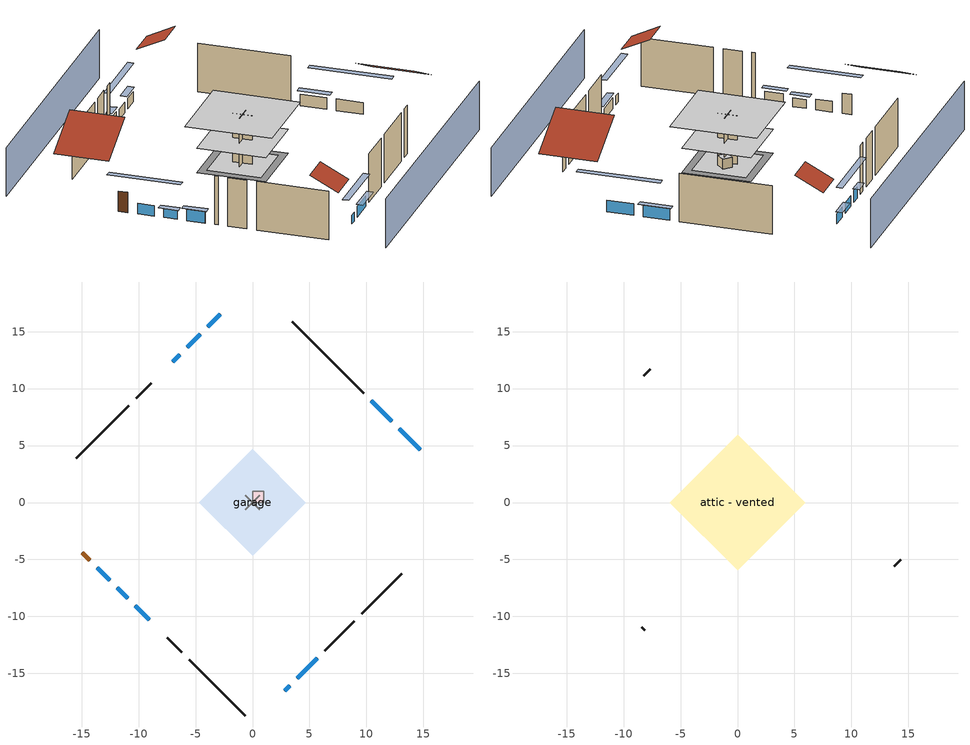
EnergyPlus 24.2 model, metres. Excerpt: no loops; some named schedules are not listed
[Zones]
conditioned space
 floor to garage (Floor1 construction): -3.66,0 0,3.66 3.66,0 0,-3.66 z0
 floor adiabatic (AdiabaticFloorConstruction): -4.67,0 0,4.67 4.67,0 0,-4.67 z2.44
 floor foundation (Slab2 construction): -4.67,0 0,4.67 4.67,0 0,-4.67 z0
 wall outside (AdiabaticWallConstruction 1): -14.95,-4.41 -14.3,-5.06 z0:2.03
 wall outside (AdiabaticWallConstruction): 14.71,4.65 12.9,6.46 / 12.24,7.12 10.43,8.93 / -10.3,-9.06 -9.06,-10.3 z0:1.16; -2.82,16.54 -3.94,15.42 / -4.6,14.76 -5.72,13.64 z0:1.04; 2.82,-16.54 3.28,-16.08 / -11.87,-7.49 -10.95,-8.4 z0:0.89; 3.94,-15.42 5.69,-13.67 z0:1.1; -13.65,-5.71 -12.52,-6.83 z0:1.07; -6.38,12.98 -7.01,12.35 z0:1.19
 wall outside (Wall3 construction): 9.78,9.58 3.47,15.89 z0:4.88
 wall outside (Wall4 construction): 9.59,-9.77 13.09,-6.27 z0:4.88
 wall outside (Wall7 construction): -5.55,-13.8 -0.66,-18.7 z0:4.88
 wall outside (Wall8 construction): -10.85,8.51 -15.49,3.87 z0:4.88
 wall to garage (Wall5 construction): -0.65,0.65 0.65,-0.65 z0:4.88
 wall to garage (Wall6 construction): -0.65,-0.65 0.65,0.65 z0:4.88
 window (WindowConstruction): 14.71,4.65 12.9,6.46 z0:1.16
 window (WindowConstruction 9): -2.82,16.54 -3.94,15.42 z0:1.04
 window (WindowConstruction 1): 12.24,7.12 10.43,8.93 z0:1.16
 window (WindowConstruction 2): 2.82,-16.54 3.28,-16.08 z0:0.88
 window (WindowConstruction 3): 3.94,-15.42 5.69,-13.67 z0:1.1
 window (WindowConstruction 4): -13.65,-5.71 -12.53,-6.83 z0:1.07
 window (WindowConstruction 5): -11.87,-7.49 -10.95,-8.4 z0:0.88
 window (WindowConstruction 6): -10.3,-9.06 -9.06,-10.3 z0:1.16
 window (WindowConstruction 7): -4.6,14.76 -5.72,13.64 z0:1.04
 window (WindowConstruction 8): -6.38,12.98 -7.01,12.35 z0:1.19
 door (Door): -14.95,-4.41 -14.3,-5.05 z0:2.03
 ceiling adiabatic (AdiabaticFloorConstruction): 0,-4.67 4.67,0 0,4.67 -4.67,0 z2.44
furnace airloop ret air zone
 floor adiabatic (AdiabaticConst): 0,0 0,1 1,1 1,0 z0
 wall adiabatic (AdiabaticConst): 0,1 0,0 1,0 1,1 0,1 z0:1
 ceiling adiabatic (AdiabaticConst): 1,0 1,1 0,1 0,0 z1
garage
 floor foundation (Slab1 construction): -3.66,0 0,3.66 3.66,0 0,-3.66 z0
 wall outside (Wall1 construction): 6.35,-13.01 8.93,-10.42 z0:4.88
 wall outside (Wall12 construction): -8.9,10.46 -10.19,9.17 z0:4.88
 wall outside (Wall2 construction): -7.5,-11.85 -6.21,-13.15 z0:4.88
attic - vented
 floor to conditioned space (Floor2 construction Reversed): -5.93,0 0,5.93 5.93,0 0,-5.93 z4.88
 wall outside (Wall10 construction): -7.67,11.69 -8.24,11.12 z0:4.88
 wall outside (Wall11 construction): -8.4,-10.95 -8.16,-11.2 z0:4.88
 wall outside (Wall9 construction): 13.75,-5.61 14.32,-5.03 z0:4.88
 roof outside (Roof1 construction): 15.37,3.99,4.88 11.79,0.42,7.4 15.79,-3.57,7.4 19.36,0,4.88
 roof outside (Roof2 construction): 2.16,-17.2,4.88 0.23,-15.26,6.24 -1.93,-17.42,6.24 0,-19.36,4.88
 roof outside (Roof3 construction): -2.16,17.2,4.88 -0.23,15.26,6.24 1.93,17.42,6.24 0,19.36,4.88
 roof outside (Roof4 construction): -15.61,-3.75,4.88 -12.25,-0.4,7.25 -16,3.36,7.25 -19.36,0,4.88
shading: 3.23,-22.59 22.59,-3.23 / -3.23,22.59 -22.59,3.23 z0:4.88; 10.96,8.4 16.65,2.71 17.08,3.14 11.39,8.83 z3.9; -4.16,15.2 -2.6,16.75 -3.03,17.19 -4.59,15.63 z1.34; 10.22,9.14 12.46,6.9 12.89,7.33 10.65,9.57 z1.46; 5.22,-14.14 0.88,-18.48 1.31,-18.91 5.65,-14.57 z3.63; 5.91,-13.45 3.72,-15.64 4.15,-16.07 6.34,-13.88 z1.4; -10.59,-8.77 -15.59,-3.77 -16.02,-4.2 -11.02,-9.2 z3.81; -10.74,-8.62 -12.08,-7.27 -12.52,-7.7 -11.17,-9.05 z1.19; -8.85,-10.51 -10.51,-8.84 -10.94,-9.28 -9.28,-10.94 z1.46; -7.66,11.7 -2.66,16.7 -3.09,17.13 -8.09,12.13 z3.78; -7.23,12.13 -6.16,13.2 -6.59,13.63 -7.66,12.56 z1.49
[Building]
Building 1: Terrain=Suburbs
[Site:Location]
Portland Intl Arpt_OR: Latitude {deg}=45.59; Longitude {deg}=-122.6; Time Zone {hr}=-8; Elevation {m}=33; Keep Site Location Information=Yes
[Site:GroundTemperature:Shallow]
10.2558, 8.96328, 8.85977, 9.47314, 11.9355, 14.3863, 16.5111, 17.8571, 17.9714, 16.8767, 14.8061, 12.4304
[Site:WaterMainsTemperature]
Calculation Method=Schedule; Temperature Schedule=mains temperature schedule
[Material] Roughness=Rough; Thermal Absorptance=0.9
Name | Thickness {m} | Conductivity {W/m-K} | Density {kg/m3} | Specific Heat {J/kg-K} | Solar Absorptance | Visible Absorptance
brick veneer | 0.1016 | 0.793375 | 1762.2 | 795.53 | 0.85 | 0.85
ceiling loosefill ins | 0.169333 | 0.0480833 | 16.02 | 1046.75 | 0.7 | 0.7
ceiling stud and cavity | 0.1397 | 0.0824711 | 65.682 | 1177.47 | 0.7 | 0.7
concrete 4.0 in. | 0.1016 | 1.803125 | 2242.8 | 837.4 | 0.7 | 0.7
door material | 0.04445 | 0.0612267 | 512.64 | 1214.23 | 0.7 | 0.7
floor covering | 0.0127 | 0.0433444 | 54.468 | 1339.84 | 0.6 | 0.6
floor covering 1 | 0.0127 | 0.0450781 | 54.468 | 1339.84 | 0.9 | 0.9
floor rigid ins; wall rigid ins | 0.512978 | 0.029427 | 32.04 | 1214.23 | 0.7 | 0.7
floor stud and cavity | 0.1397 | 0.923637 | 92.3553 | 1139.71 | 0.7 | 0.7
floor stud and cavity 1 | 0.1397 | 1.75129 | 37.0049 | 1207.88 | 0.7 | 0.7
furniture material conditioned space 1; furniture material garage 1 | 0.1524 | 0.115458 | 640.8 | 1214.23 | 0.6 | 0.6
gypsum board | 0.0127 | 0.160291 | 801 | 837.4 | 0.6 | 0.6
osb sheathing 0.5 in. | 0.0127 | 0.115458 | 512.64 | 1214.23 | 0.6 | 0.6
osb sheathing 0.5 in. 1; osb sheathing 0.5 in. 2; osb sheathing 0.5 in. 3 | 0.0127 | 0.115458 | 512.64 | 1214.23 | 0.7 | 0.7
osb sheathing 0.75 in. | 0.01905 | 0.115458 | 512.64 | 1214.23 | 0.7 | 0.7
roof rigid ins | 0.00329814 | 0.029427 | 32.04 | 1214.23 | 0.7 | 0.7
slate or tile shingles | 0.01905 | 0.840978 | 1899.972 | 799.717 | 0.75 | 0.75
wall stud and cavity | 0.1397 | 0.447971 | 139.0536 | 1170.24 | 0.6 | 0.6
wall stud and cavity 1 | 0.1397 | 0.558292 | 139.0536 | 1170.24 | 0.7 | 0.7
wall stud and cavity 2 | 0.1397 | 0.476402 | 139.0536 | 1170.24 | 0.7 | 0.7
wall stud and cavity 3 | 0.0889 | 0.380278 | 52.3479 | 1209.89 | 0.7 | 0.7
wall stud and cavity 4 | 0.0889 | 0.391764 | 83.0341 | 1211.67 | 0.7 | 0.7
wood siding; wood siding 1 | 0.0254 | 0.102417 | 544.68 | 1172.36 | 0.7 | 0.7
[Material:NoMass]
Adiabatic: Roughness=Rough; Thermal Resistance {m2-K/W}=176.1; Thermal Absorptance=0.9; Solar Absorptance=0.7; Visible Absorptance=0.7
[WindowMaterial:SimpleGlazingSystem]
WindowMaterial: U-Factor {W/m2-K}=4.76952; Solar Heat Gain Coefficient=0.63
[Construction]
AdiabaticConst: Adiabatic
AdiabaticFloorConstruction: floor stud and cavity 1, floor rigid ins, osb sheathing 0.75 in., floor covering
AdiabaticWallConstruction: wood siding, wall rigid ins, wall stud and cavity 3, gypsum board
AdiabaticWallConstruction 1: wood siding 1, wall rigid ins, wall stud and cavity 3, gypsum board
Door: door material
Floor1 construction: floor stud and cavity, osb sheathing 0.75 in., floor covering
Floor2 construction Reversed: gypsum board, ceiling stud and cavity, ceiling loosefill ins
furniture construction conditioned space 1: furniture material conditioned space 1
furniture construction garage 1: furniture material garage 1
PartitionWallConstruction: gypsum board, wall stud and cavity 4, gypsum board
Roof1 construction; Roof2 construction; Roof3 construction; Roof4 construction: slate or tile shingles, roof rigid ins, osb sheathing 0.5 in.
Slab1 construction: concrete 4.0 in.
Slab2 construction: concrete 4.0 in., floor covering 1
Wall1 construction; Wall2 construction: brick veneer, osb sheathing 0.5 in. 1, wall stud and cavity
Wall10 construction; Wall11 construction; Wall12 construction; Wall9 construction: brick veneer, osb sheathing 0.5 in. 2, wall stud and cavity
Wall3 construction; Wall4 construction: brick veneer, osb sheathing 0.5 in. 1, wall stud and cavity 1, gypsum board
Wall5 construction: osb sheathing 0.5 in. 2, wall stud and cavity 2, gypsum board
Wall6 construction: osb sheathing 0.5 in. 3, wall stud and cavity 2, gypsum board
Wall7 construction; Wall8 construction: brick veneer, osb sheathing 0.5 in. 2, wall stud and cavity 1, gypsum board
WindowConstruction; WindowConstruction 1; WindowConstruction 2; WindowConstruction 3; WindowConstruction 4; WindowConstruction 5; WindowConstruction 6; WindowConstruction 7; WindowConstruction 8; WindowConstruction 9: WindowMaterial
[Zone] Multiplier=1
Name | Volume {m3} | Part of Total Floor Area
attic - vented | 44.0466 | Yes
conditioned space | 278.185 | Yes
furnace airloop ret air zone | 1 | No
garage | 65.242 | Yes
[Space]
Name | Zone | Volume {m3} | Space Type
attic - vented 1 | attic - vented | 44.0466
conditioned space 1 | conditioned space | 278.185
furnace airloop ret air space | furnace airloop ret air zone |  | Plenum Space Type
garage 1 | garage | 65.242
[OtherEquipment] Design Level Calculation Method=EquipmentLevel
Name | Fuel Type | Zone or ZoneList or Space or SpaceList | Schedule | Design Level {W} | Fraction Latent | Fraction Radiant | Fraction Lost
furnace airloop_0 RetCondToDZ; furnace airloop_0 SupCondToDZ; furnace airloop_0 SupSensLkToDZ | None | attic - vented 1 | Always On Discrete | 0 | 0 | 0 | 0
furnace airloop_0 SupLatLkToDZ | None | attic - vented 1 | Always On Discrete | 0 | 1 | 0 | 0
clothes dryer 1 | NaturalGas | conditioned space 1 | clothes_dryer | 20508 | 0.015 | 0.081 | 0.85
cooking range 1 | NaturalGas | conditioned space 1 | cooking_range | 21993.8 | 0.16 | 0.384 | 0.2
furnace airloop_0 SupCondToLv; furnace airloop_0 SupSensLkToCond; mech vent house fan sensible load; water heater sens | None | conditioned space 1 | Always On Discrete | 0 | 0 | 0 | 0
furnace airloop_0 SupLatLkToCond; mech vent house fan latent load; water heater lat | None | conditioned space 1 | Always On Discrete | 0 | 1 | 0 | 0
general water use latent | None | conditioned space 1 | general water use schedule | 25.6591 | 1 | 0 | 0
general water use sensible | None | conditioned space 1 | general water use schedule | -25.2881 | 0 | 0.6 | 0
misc permanent spa heater | NaturalGas | conditioned space 1 | misc permanent spa heater schedule | 569.487 | 0 | 0 | 1
water heater energy adjustment1 | Electricity | conditioned space 1 | Always On Discrete | 0.01 | 0 | 0 | 1
furnace airloop_0 RetCondToRP; furnace airloop_0 RetSensLkToRP | None | furnace airloop ret air space | Always On Discrete | 0 | 0 | 0 | 0
furnace airloop_0 RetLatLkToRP | None | furnace airloop ret air space | Always On Discrete | 0 | 1 | 0 | 0
[ZoneInfiltration:DesignFlowRate] Schedule=Always On Discrete; Design Flow Rate Calculation Method=Flow/Zone; Design Flow Rate {m3/s}=0
Name | Zone or ZoneList or Space or SpaceList
attic_vented 1 duct leakage imbalance infil flow | attic - vented 1
infil flow; natural vent flow; whole house fan flow | conditioned space 1
[ZoneInfiltration:EffectiveLeakageArea] Schedule=Always On Discrete
Name | Zone or Space | Effective Air Leakage Area {cm2} | Stack Coefficient | Wind Coefficient
infil attic - vented 1 | attic - vented 1 | 2347.12 | 0.000130484 | 4.06711e-05
infil garage 1 | garage 1 | 543.674 | 0.000129147 | 4.38083e-05
[ZoneMixing] Schedule=Always On Continuous; Design Flow Rate Calculation Method=Flow/Zone; Design Flow Rate {m3/s}=0
Name | Zone or Space | Source Zone or Space
furnace airloop_0 ZoneMixCondToDZ mix; whole house fan mix | attic - vented | conditioned space
furnace airloop_0 ZoneMixDZToCond mix | conditioned space | attic - vented
[SurfaceProperty:ExposedFoundationPerimeter] Exposed Perimeter Calculation Method=TotalExposedPerimeter
Name | Total Exposed Perimeter {m}
Slab2 | 24.20112
Slab1 | 14.6304
[SurfaceProperty:IncidentSolarMultiplier] Incident Solar Multiplier=1; Incident Solar Multiplier Schedule=trans schedule winter=0.85 summer=0.7
Window1; Window10; Window2; Window3; Window4; Window5; Window6; Window7; Window8; Window9
[InternalMass]
Name | Construction | Zone or ZoneList | Space or SpaceList | Surface Area {m2}
furniture mass conditioned space 1 | furniture construction conditioned space 1 | conditioned space | conditioned space 1 | 45.63397
partition wall mass | PartitionWallConstruction | conditioned space | conditioned space 1 | 114.085
furniture mass garage 1 | furniture construction garage 1 | garage | garage 1 | 2.67561
[Lights] Design Level Calculation Method=LightingLevel; Return Air Fraction=0; Fraction Radiant=0.6; Fraction Visible=0.2; Fraction Replaceable=1
Name | Zone or ZoneList or Space or SpaceList | Schedule | Lighting Level {W}
interior lighting | conditioned space 1 | lighting_interior | 371.665
garage lighting | garage 1 | lighting_garage | 16.4382
[People]
occupants: Zone or ZoneList or Space or SpaceList=conditioned space 1; Number of People Schedule=occupants; Number of People Calculation Method=People; Number of People=1; Fraction Radiant=0.314171; Sensible Heat Fraction=0.56303; Activity Level Schedule=occupants activity schedule; Carbon Dioxide Generation Rate {m3/s-W}=0; Enable ASHRAE 55 Comfort Warnings=No; Mean Radiant Temperature Calculation Type=EnclosureAveraged
[ElectricEquipment] Zone or ZoneList or Space or SpaceList=conditioned space 1; Design Level Calculation Method=EquipmentLevel
Name | Schedule | Design Level {W} | Fraction Latent | Fraction Radiant | Fraction Lost
ceiling fan | ceiling_fan | 16.0962 | 0 | 0.558 | 0
clothes dryer | clothes_dryer | 1543.68 | 0.015 | 0.081 | 0.85
clothes washer | clothes_washer | 669.526 | 0.03 | 0.162 | 0.7
cooking range | cooking_range | 750.459 | 0.16 | 0.384 | 0.2
dishwasher | dishwasher | 3993.42 | 0.3 | 0.18 | 0.4
fridge | fridge schedule | 41.5354 | 0 | 0.6 | 0
mech vent bath fan 0 | mech vent bath fan 0 schedule | 30 | 0 | 0 | 1
mech vent house fan | mech vent house fan schedule | 0 | 0 | 0 | 1
mech vent house fan cfis | mech vent house fan cfis schedule | 0 | 0 | 0 | 0
mech vent range fan 0 | mech vent range fan 0 schedule | 30 | 0 | 0 | 1
misc permanent spa pump | misc permanent spa pump schedule | 262.283 | 0 | 0 | 1
misc plug loads | plug_loads_other | 133.059 | 0.021 | 0.558 | 0.049
misc tv | plug_loads_tv | 419.739 | 0 | 0.6 | 0
whole house fan | Always On Discrete | 0 | 0 | 0 | 1
[SpaceList]
Plenum Space Type: furnace airloop ret air space
[AvailabilityManager:Scheduled]
furnace airloop Availability Manager: Schedule=Always On Discrete
[AirLoopHVAC:ReturnPlenum]
Air Loop HVAC Return Plenum 1: Zone=furnace airloop ret air zone
[WaterUse:Equipment]
dishwasher: Peak Flow Rate {m3/s}=3.43163e-05; Flow Rate Fraction Schedule=hot_water_dishwasher
[Foundation:Kiva] Wall Height Above Grade {m}=0.1016; Wall Depth Below Slab {m}=0.2032
Name | Initial Indoor Air Temperature {C}
Foundation Kiva 1 | 13.4258
Foundation Kiva 2 | 20
[Foundation:Kiva:Settings]
Soil Conductivity {W/m-K}=1.3848; Soil Density {kg/m3}=1842.3; Soil Specific Heat {J/kg-K}=418.7; Ground Solar Absorptivity=0.9; Ground Thermal Absorptivity=0.9; Ground Surface Roughness {m}=0.03; Far-Field Width {m}=40; Deep-Ground Boundary Condition=ZeroFlux; Deep-Ground Depth {m}=40; Minimum Cell Dimension {m}=0.2; Maximum Cell Growth Coefficient=3; Simulation Timestep=Timestep
[Exterior:Lights]
exterior lighting: Schedule=exterior lighting schedule; Design Level {W}=6.19068
[EnergyManagementSystem:GlobalVariable]
furnace_airloop_0_DuctImbalLkExhFanEquivCond
furnace_airloop_0_DuctImbalLkExhFanEquivDZ
furnace_airloop_0_DuctImbalLkSupFanEquivCond
furnace_airloop_0_DuctImbalLkSupFanEquivDZ
furnace_airloop_0_DZ_T
furnace_airloop_0_DZ_W
furnace_airloop_0_RetCondToDZ
furnace_airloop_0_RetCondToRP
furnace_airloop_0_RetLatLkToRP
furnace_airloop_0_RetSensLkToRP
furnace_airloop_0_SupCondToDZ
furnace_airloop_0_SupCondToLv
furnace_airloop_0_SupLatLkToCond
furnace_airloop_0_SupLatLkToDZ
furnace_airloop_0_SupSensLkToCond
furnace_airloop_0_SupSensLkToDZ
furnace_airloop_0_ZoneMixCondToDZ
furnace_airloop_0_ZoneMixDZToCond
furnace_airloop_AH_MFR
furnace_airloop_AH_Tout
furnace_airloop_AH_VFR
furnace_airloop_AH_Wout
furnace_airloop_Fan_RTF
furnace_airloop_RA_T
furnace_airloop_Ra_W
infil_program_Qfan
infil_program_Qinf
natural_vent_program_Qnv
natural_vent_program_Qwhf
[EnergyManagementSystem:Sensor]
Name | Output:Variable or Output:Meter Index Key | Output:Variable or Output:Meter
airflow_gain | infil flow | Infiltration Sensible Heat Gain Energy
airflow_gain_1 | natural vent flow | Infiltration Sensible Heat Gain Energy
airflow_gain_2 | whole house fan flow | Infiltration Sensible Heat Gain Energy
airflow_loss | infil flow | Infiltration Sensible Heat Loss Energy
airflow_loss_1 | natural vent flow | Infiltration Sensible Heat Loss Energy
airflow_loss_2 | whole house fan flow | Infiltration Sensible Heat Loss Energy
clg_load_cond |  | Cooling:EnergyTransfer:Zone:CONDITIONED SPACE
clg_load_duct |  | Cooling:EnergyTransfer:Zone:FURNACE AIRLOOP RET AIR ZONE
clg_sp_s; clg_sp_s_1 | cooling setpoint | Schedule Value
clothes_dryer_exhaust_0_sch_s | clothes_dryer | Schedule Value
cool_season | cooling season schedule | Schedule Value
ducts_conv | furnace airloop_0 RetCondToRP | Other Equipment Convective Heating Energy
ducts_conv_1 | furnace airloop_0 RetLatLkToRP | Other Equipment Convective Heating Energy
ducts_conv_2 | furnace airloop_0 RetSensLkToRP | Other Equipment Convective Heating Energy
ducts_conv_3 | furnace airloop_0 SupCondToLv | Other Equipment Convective Heating Energy
ducts_conv_4 | furnace airloop_0 SupLatLkToCond | Other Equipment Convective Heating Energy
ducts_conv_5 | furnace airloop_0 SupSensLkToCond | Other Equipment Convective Heating Energy
ducts_rad | furnace airloop_0 RetCondToRP | Other Equipment Radiant Heating Energy
ducts_rad_1 | furnace airloop_0 RetLatLkToRP | Other Equipment Radiant Heating Energy
ducts_rad_2 | furnace airloop_0 RetSensLkToRP | Other Equipment Radiant Heating Energy
ducts_rad_3 | furnace airloop_0 SupCondToLv | Other Equipment Radiant Heating Energy
ducts_rad_4 | furnace airloop_0 SupLatLkToCond | Other Equipment Radiant Heating Energy
ducts_rad_5 | furnace airloop_0 SupSensLkToCond | Other Equipment Radiant Heating Energy
furnace_airloop_0_DZ_T_s | attic - vented | Zone Air Temperature
furnace_airloop_0_DZ_W_s | attic - vented | Zone Mean Air Humidity Ratio
furnace_airloop_AH_MFR_s | Node 6 | System Node Mass Flow Rate
furnace_airloop_AH_Tout_s | Node 6 | System Node Temperature
furnace_airloop_AH_VFR_s | Node 6 | System Node Current Density Volume Flow Rate
furnace_airloop_AH_Wout_s | Node 6 | System Node Humidity Ratio
furnace_airloop_RA_T_s | Node 9 | System Node Temperature
furnace_airloop_Ra_W_s | Node 9 | System Node Humidity Ratio
htg_load_cond |  | Heating:EnergyTransfer:Zone:CONDITIONED SPACE
htg_load_duct |  | Heating:EnergyTransfer:Zone:FURNACE AIRLOOP RET AIR ZONE
htg_sp_s; htg_sp_s_1 | heating setpoint | Schedule Value
ig_ee_conv | ceiling fan | Electric Equipment Convective Heating Energy
ig_ee_conv_1 | clothes dryer | Electric Equipment Convective Heating Energy
ig_ee_conv_3 | cooking range | Electric Equipment Convective Heating Energy
ig_ee_conv_4 | dishwasher | Electric Equipment Convective Heating Energy
ig_ee_conv_5 | fridge | Electric Equipment Convective Heating Energy
ig_ee_conv_6 | misc permanent spa pump | Electric Equipment Convective Heating Energy
ig_ee_conv_7 | misc plug loads | Electric Equipment Convective Heating Energy
ig_ee_conv_8 | misc tv | Electric Equipment Convective Heating Energy
ig_ee_conv_9 | whole house fan | Electric Equipment Convective Heating Energy
ig_ee_rad | ceiling fan | Electric Equipment Radiant Heating Energy
ig_ee_rad_1 | clothes dryer | Electric Equipment Radiant Heating Energy
ig_ee_rad_3 | cooking range | Electric Equipment Radiant Heating Energy
ig_ee_rad_4 | dishwasher | Electric Equipment Radiant Heating Energy
ig_ee_rad_5 | fridge | Electric Equipment Radiant Heating Energy
ig_ee_rad_6 | misc permanent spa pump | Electric Equipment Radiant Heating Energy
ig_ee_rad_7 | misc plug loads | Electric Equipment Radiant Heating Energy
ig_ee_rad_8 | misc tv | Electric Equipment Radiant Heating Energy
ig_ee_rad_9 | whole house fan | Electric Equipment Radiant Heating Energy
ig_lgt_conv | interior lighting | Lights Convective Heating Energy
ig_lgt_rad | interior lighting | Lights Radiant Heating Energy
ig_lgt_vis | interior lighting | Lights Visible Radiation Heating Energy
ig_oe_conv | clothes dryer 1 | Other Equipment Convective Heating Energy
ig_oe_conv_1 | cooking range 1 | Other Equipment Convective Heating Energy
ig_oe_conv_2 | general water use latent | Other Equipment Convective Heating Energy
ig_oe_conv_3 | general water use sensible | Other Equipment Convective Heating Energy
ig_oe_conv_4 | misc permanent spa heater | Other Equipment Convective Heating Energy
ig_oe_conv_5 | water heater energy adjustment1 | Other Equipment Convective Heating Energy
ig_oe_conv_6 | water heater lat | Other Equipment Convective Heating Energy
ig_oe_conv_7 | water heater sens | Other Equipment Convective Heating Energy
ig_oe_rad | clothes dryer 1 | Other Equipment Radiant Heating Energy
ig_oe_rad_1 | cooking range 1 | Other Equipment Radiant Heating Energy
ig_oe_rad_2 | general water use latent | Other Equipment Radiant Heating Energy
ig_oe_rad_3 | general water use sensible | Other Equipment Radiant Heating Energy
ig_oe_rad_4 | misc permanent spa heater | Other Equipment Radiant Heating Energy
ig_oe_rad_5 | water heater energy adjustment1 | Other Equipment Radiant Heating Energy
ig_oe_rad_6 | water heater lat | Other Equipment Radiant Heating Energy
ig_oe_rad_7 | water heater sens | Other Equipment Radiant Heating Energy
ig_ppl_conv | occupants | People Convective Heating Energy
ig_ppl_rad | occupants | People Radiant Heating Energy
im_conv | furniture mass conditioned space 1 | Surface Inside Face Convection Heat Gain Energy
im_conv_1 | partition wall mass | Surface Inside Face Convection Heat Gain Energy
im_ig | furniture mass conditioned space 1 | Surface Inside Face Internal Gains Radiation Heat Gain Energy
im_ig_1 | partition wall mass | Surface Inside Face Internal Gains Radiation Heat Gain Energy
im_lgt | furniture mass conditioned space 1 | Surface Inside Face Lights Radiation Heat Gain Energy
im_lgt_1 | partition wall mass | Surface Inside Face Lights Radiation Heat Gain Energy
im_sol | furniture mass conditioned space 1 | Surface Inside Face Solar Radiation Heat Gain Energy
im_sol_1 | partition wall mass | Surface Inside Face Solar Radiation Heat Gain Energy
im_surf | furniture mass conditioned space 1 | Surface Inside Face Net Surface Thermal Radiation Heat Gain Energy
im_surf_1 | partition wall mass | Surface Inside Face Net Surface Thermal Radiation Heat Gain Energy
mech_vent_bath_fan_0_sch_s | mech vent bath fan 0 schedule | Schedule Value
mech_vent_range_fan_0_sch_s | mech vent range fan 0 schedule | Schedule Value
mv_conv | mech vent bath fan 0 | Electric Equipment Convective Heating Energy
mv_conv_1 | mech vent house fan | Electric Equipment Convective Heating Energy
mv_conv_2 | mech vent house fan cfis | Electric Equipment Convective Heating Energy
mv_conv_3 | mech vent range fan 0 | Electric Equipment Convective Heating Energy
mv_conv_4 | mech vent house fan latent load | Other Equipment Convective Heating Energy
mv_conv_5 | mech vent house fan sensible load | Other Equipment Convective Heating Energy
mv_rad | mech vent bath fan 0 | Electric Equipment Radiant Heating Energy
mv_rad_1 | mech vent house fan | Electric Equipment Radiant Heating Energy
mv_rad_2 | mech vent house fan cfis | Electric Equipment Radiant Heating Energy
mv_rad_3 | mech vent range fan 0 | Electric Equipment Radiant Heating Energy
mv_rad_4 | mech vent house fan latent load | Other Equipment Radiant Heating Energy
mv_rad_5 | mech vent house fan sensible load | Other Equipment Radiant Heating Energy
natural_vent_s | natural vent schedule | Schedule Value
out_pb_s |  | Site Outdoor Air Barometric Pressure
out_wt_s |  | Site Outdoor Air Humidity Ratio
site_vw_s |  | Site Wind Speed
ss_back_out | Window1 | Surface Window Shortwave from Zone Back Out Window Heat Transfer Rate
ss_back_out_1 | Window10 | Surface Window Shortwave from Zone Back Out Window Heat Transfer Rate
ss_back_out_2 | Window2 | Surface Window Shortwave from Zone Back Out Window Heat Transfer Rate
ss_back_out_3 | Window3 | Surface Window Shortwave from Zone Back Out Window Heat Transfer Rate
